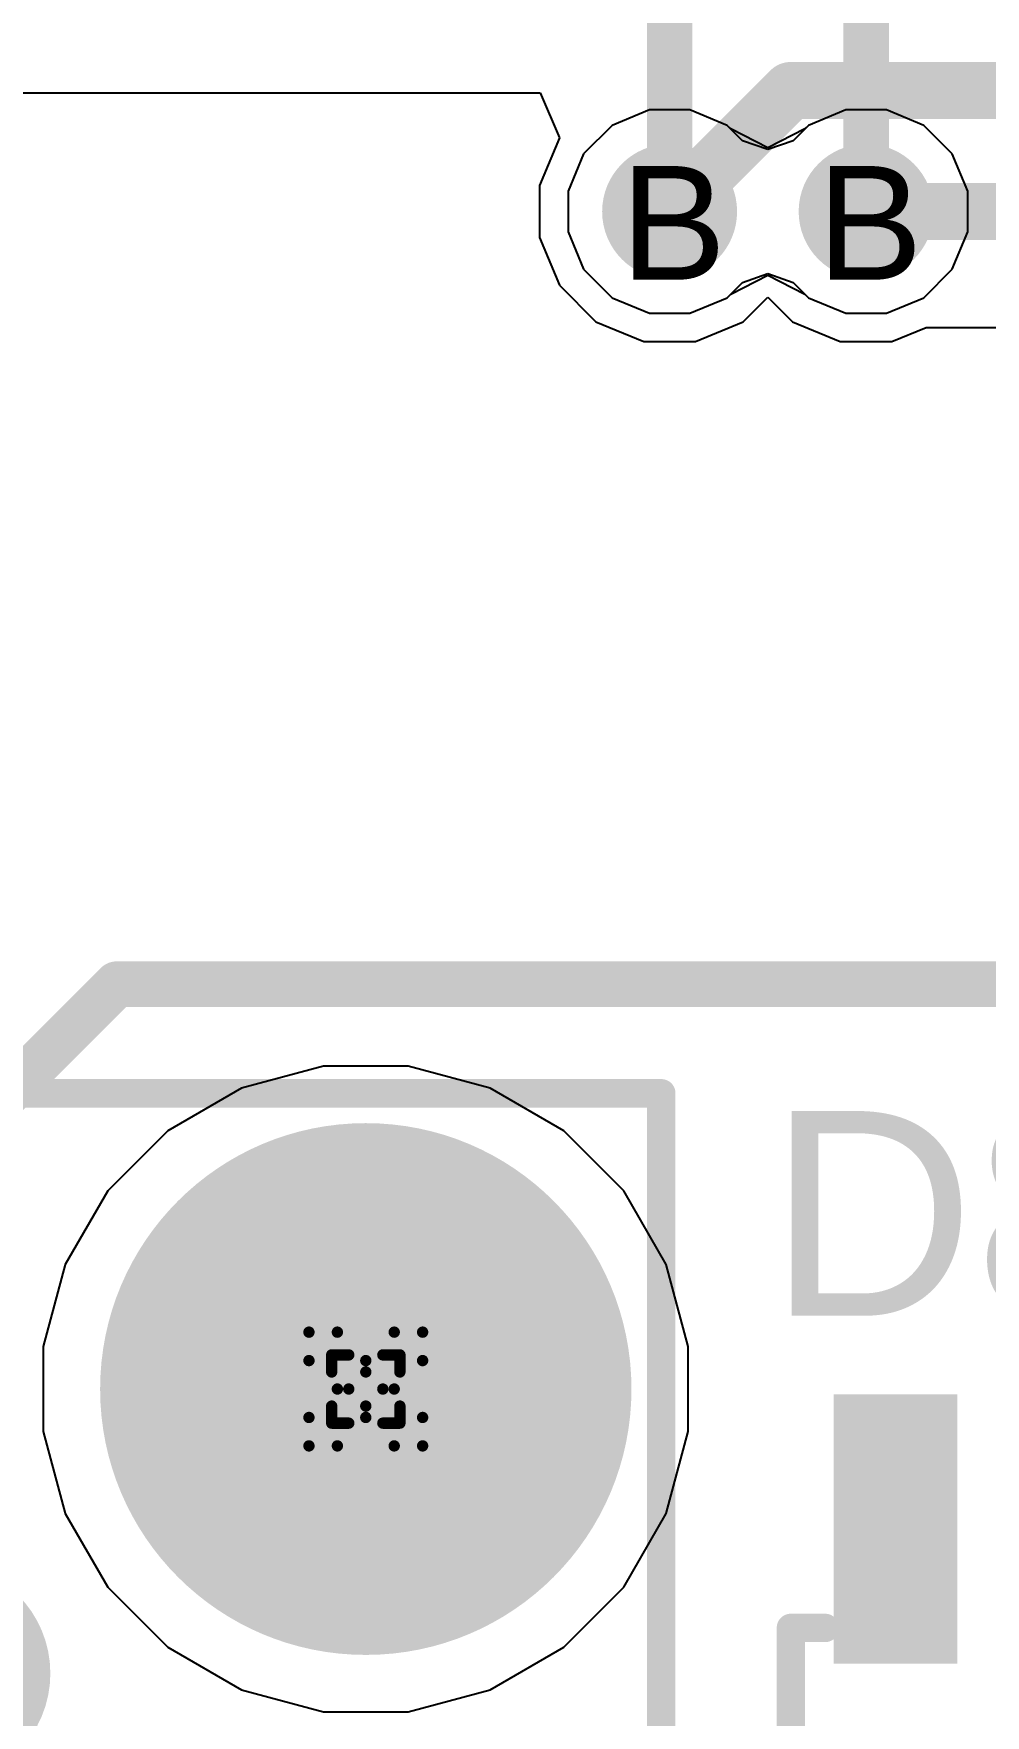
# Model space of a CAD drawing. Header units: inches. Extents: x 0 to 5379, y 0 to 5429.
# Drawn here: x 91.5 to 95.76, y 117.95 to 125.46 of the extents above; entities that cross this region are included whole.
import ezdxf

# ---------------------------------------------------------------- set-up
doc = ezdxf.new("R2010")
doc.units = ezdxf.units.IN
for name, color, linetype in [('Bottom Layer', 5, 'Continuous'), ('Bottom Solder', 6, 'Continuous'), ('Drill Drawing', 1, 'Continuous'), ('GND01', 16, 'Continuous'), ('GND02', 76, 'Continuous'), ('Pad Holes', 156, 'Continuous'), ('PWR', 156, 'Continuous'), ('SIG 01', 90, 'Continuous'), ('Top Layer', 1, 'Continuous'), ('Top Overlay', 2, 'Continuous'), ('Top Paste', 8, 'Continuous'), ('Top Solder', 216, 'Continuous'), ('Via Holes', 16, 'Continuous')]:
    doc.layers.add(name, color=color, linetype=linetype)
doc.styles.add('Arial', font='', dxfattribs={"height": 0.2})
doc.styles.get('Arial').set_extended_font_data('Arial')

# ---------------------------------------------------------------- blocks, each defined once
blk = doc.blocks.new('TC2030_IDC__800')
at = {"layer": 'Bottom Solder'}
h = blk.add_hatch(color=6, dxfattribs=at)
edge = h.paths.add_edge_path()
edge.add_arc((-2.54, 2.54), 0.1016, 0, 360)
h = blk.add_hatch(color=6, dxfattribs=at)
edge = h.paths.add_edge_path()
edge.add_arc((0.635, 2.54), 0.1016, 0, 360)
h = blk.add_hatch(color=6, dxfattribs=at)
edge = h.paths.add_edge_path()
edge.add_arc((2.54, 1.016), 0.1016, 0, 360)
h = blk.add_hatch(color=6, dxfattribs=at)
edge = h.paths.add_edge_path()
edge.add_arc((-2.54, 0), 0.1016, 0, 360)
h = blk.add_hatch(color=6, dxfattribs=at)
edge = h.paths.add_edge_path()
edge.add_arc((2.54, -1.016), 0.1016, 0, 360)
h = blk.add_hatch(color=6, dxfattribs=at)
edge = h.paths.add_edge_path()
edge.add_arc((-2.54, -2.54), 0.1016, 0, 360)
h = blk.add_hatch(color=6, dxfattribs=at)
edge = h.paths.add_edge_path()
edge.add_arc((0.635, -2.54), 0.1016, 0, 360)
at = {"layer": 'Pad Holes'}
h = blk.add_hatch(color=7, dxfattribs=at)
edge = h.paths.add_edge_path()
edge.add_arc((-2.54, 2.54), 1.1875, 0, 360)
h = blk.add_hatch(color=7, dxfattribs=at)
edge = h.paths.add_edge_path()
edge.add_arc((0.635, 2.54), 1.1875, 0, 360)
h = blk.add_hatch(color=7, dxfattribs=at)
edge = h.paths.add_edge_path()
edge.add_arc((2.54, 1.016), 0.4955, 0, 360)
h = blk.add_hatch(color=7, dxfattribs=at)
edge = h.paths.add_edge_path()
edge.add_arc((-2.54, 0), 0.4955, 0, 360)
h = blk.add_hatch(color=7, dxfattribs=at)
edge = h.paths.add_edge_path()
edge.add_arc((2.54, -1.016), 0.4955, 0, 360)
h = blk.add_hatch(color=7, dxfattribs=at)
edge = h.paths.add_edge_path()
edge.add_arc((-2.54, -2.54), 1.1875, 0, 360)
h = blk.add_hatch(color=7, dxfattribs=at)
edge = h.paths.add_edge_path()
edge.add_arc((0.635, -2.54), 1.1875, 0, 360)
at = {"layer": 'Top Layer'}
h = blk.add_hatch(color=1, dxfattribs=at)
edge = h.paths.add_edge_path()
edge.add_arc((-1.27, 0.635), 0.3935, 0, 360)
h = blk.add_hatch(color=1, dxfattribs=at)
edge = h.paths.add_edge_path()
edge.add_arc((0, 0.635), 0.3935, 0, 360)
h = blk.add_hatch(color=1, dxfattribs=at)
edge = h.paths.add_edge_path()
edge.add_arc((1.27, 0.635), 0.3935, 0, 360)
h = blk.add_hatch(color=1, dxfattribs=at)
edge = h.paths.add_edge_path()
edge.add_arc((-1.27, -0.635), 0.3935, 0, 360)
h = blk.add_hatch(color=1, dxfattribs=at)
edge = h.paths.add_edge_path()
edge.add_arc((-1.27, -0.635), 0.3935, 0, 360)
h = blk.add_hatch(color=1, dxfattribs=at)
edge = h.paths.add_edge_path()
edge.add_arc((0, -0.635), 0.3935, 0, 360)
h = blk.add_hatch(color=1, dxfattribs=at)
edge = h.paths.add_edge_path()
edge.add_arc((1.27, -0.635), 0.3935, 0, 360)
at = {"layer": 'Top Paste'}
h = blk.add_hatch(color=8, dxfattribs=at)
edge = h.paths.add_edge_path()
edge.add_arc((-1.27, 0.635), 0.3935, 0, 360)
h = blk.add_hatch(color=8, dxfattribs=at)
edge = h.paths.add_edge_path()
edge.add_arc((0, 0.635), 0.3935, 0, 360)
h = blk.add_hatch(color=8, dxfattribs=at)
edge = h.paths.add_edge_path()
edge.add_arc((1.27, 0.635), 0.3935, 0, 360)
h = blk.add_hatch(color=8, dxfattribs=at)
edge = h.paths.add_edge_path()
edge.add_arc((-1.27, -0.635), 0.3935, 0, 360)
h = blk.add_hatch(color=8, dxfattribs=at)
edge = h.paths.add_edge_path()
edge.add_arc((-1.27, -0.635), 0.3935, 0, 360)
h = blk.add_hatch(color=8, dxfattribs=at)
edge = h.paths.add_edge_path()
edge.add_arc((0, -0.635), 0.3935, 0, 360)
h = blk.add_hatch(color=8, dxfattribs=at)
edge = h.paths.add_edge_path()
edge.add_arc((1.27, -0.635), 0.3935, 0, 360)
at = {"layer": 'Top Solder'}
h = blk.add_hatch(color=216, dxfattribs=at)
edge = h.paths.add_edge_path()
edge.add_arc((-2.54, 2.54), 0.1016, 0, 360)
h = blk.add_hatch(color=216, dxfattribs=at)
edge = h.paths.add_edge_path()
edge.add_arc((0.635, 2.54), 0.1016, 0, 360)
h = blk.add_hatch(color=216, dxfattribs=at)
edge = h.paths.add_edge_path()
edge.add_arc((-1.27, 0.635), 0.4951, 0, 360)
h = blk.add_hatch(color=216, dxfattribs=at)
edge = h.paths.add_edge_path()
edge.add_arc((0, 0.635), 0.4951, 0, 360)
h = blk.add_hatch(color=216, dxfattribs=at)
edge = h.paths.add_edge_path()
edge.add_arc((1.27, 0.635), 0.4951, 0, 360)
h = blk.add_hatch(color=216, dxfattribs=at)
edge = h.paths.add_edge_path()
edge.add_arc((2.54, 1.016), 0.1016, 0, 360)
h = blk.add_hatch(color=216, dxfattribs=at)
edge = h.paths.add_edge_path()
edge.add_arc((-2.54, 0), 0.1016, 0, 360)
h = blk.add_hatch(color=216, dxfattribs=at)
edge = h.paths.add_edge_path()
edge.add_arc((-1.27, -0.635), 0.4951, 0, 360)
h = blk.add_hatch(color=216, dxfattribs=at)
edge = h.paths.add_edge_path()
edge.add_arc((-1.27, -0.635), 0.4951, 0, 360)
h = blk.add_hatch(color=216, dxfattribs=at)
edge = h.paths.add_edge_path()
edge.add_arc((0, -0.635), 0.4951, 0, 360)
h = blk.add_hatch(color=216, dxfattribs=at)
edge = h.paths.add_edge_path()
edge.add_arc((1.27, -0.635), 0.4951, 0, 360)
h = blk.add_hatch(color=216, dxfattribs=at)
edge = h.paths.add_edge_path()
edge.add_arc((2.54, -1.016), 0.1016, 0, 360)
h = blk.add_hatch(color=216, dxfattribs=at)
edge = h.paths.add_edge_path()
edge.add_arc((-2.54, -2.54), 0.1016, 0, 360)
h = blk.add_hatch(color=216, dxfattribs=at)
edge = h.paths.add_edge_path()
edge.add_arc((0.635, -2.54), 0.1016, 0, 360)
at = {"layer": 'Top Overlay'}
for points in [[(3.2004, 3.8608, 0.127, 0.127, 0), (-3.8608, 3.8608, 0.127, 0.127, 0)], [(-3.8608, -3.8608, 0.127, 0.127, 0), (-3.8608, 3.8608, 0.127, 0.127, 0)], [(3.2004, -3.8608, 0.127, 0.127, 0), (3.2004, 3.8608, 0.127, 0.127, 0)], [(-1.397, -1.2954, 0.127, 0.127, 0), (-1.27, -1.1684, 0.127, 0.127, 0)], [(-1.143, -1.2954, 0.127, 0.127, 0), (-1.27, -1.1684, 0.127, 0.127, 0)], [(-1.143, -1.2954, 0.127, 0.127, 0), (-1.397, -1.2954, 0.127, 0.127, 0)], [(3.2004, -3.8608, 0.127, 0.127, 0), (-3.8608, -3.8608, 0.127, 0.127, 0)]]:
    blk.add_lwpolyline(points, format="xyseb", dxfattribs=at)
for points in [[(-3.89255, 3.8608, 0.0635, 0.0635, 1), (-3.82905, 3.8608, 0.0635, 0.0635, 1)], [(-3.89255, 3.8608, 0.0635, 0.0635, 1), (-3.82905, 3.8608, 0.0635, 0.0635, 1)], [(3.16865, 3.8608, 0.0635, 0.0635, 1), (3.23215, 3.8608, 0.0635, 0.0635, 1)], [(3.16865, 3.8608, 0.0635, 0.0635, 1), (3.23215, 3.8608, 0.0635, 0.0635, 1)], [(-1.30175, -1.1684, 0.0635, 0.0635, 1), (-1.23825, -1.1684, 0.0635, 0.0635, 1)], [(-1.30175, -1.1684, 0.0635, 0.0635, 1), (-1.23825, -1.1684, 0.0635, 0.0635, 1)], [(-1.42875, -1.2954, 0.0635, 0.0635, 1), (-1.36525, -1.2954, 0.0635, 0.0635, 1)], [(-1.42875, -1.2954, 0.0635, 0.0635, 1), (-1.36525, -1.2954, 0.0635, 0.0635, 1)], [(-1.17475, -1.2954, 0.0635, 0.0635, 1), (-1.11125, -1.2954, 0.0635, 0.0635, 1)], [(-1.17475, -1.2954, 0.0635, 0.0635, 1), (-1.11125, -1.2954, 0.0635, 0.0635, 1)], [(-3.89255, -3.8608, 0.0635, 0.0635, 1), (-3.82905, -3.8608, 0.0635, 0.0635, 1)], [(-3.89255, -3.8608, 0.0635, 0.0635, 1), (-3.82905, -3.8608, 0.0635, 0.0635, 1)], [(3.16865, -3.8608, 0.0635, 0.0635, 1), (3.23215, -3.8608, 0.0635, 0.0635, 1)], [(3.16865, -3.8608, 0.0635, 0.0635, 1), (3.23215, -3.8608, 0.0635, 0.0635, 1)]]:
    blk.add_lwpolyline(points, format="xyseb", close=True, dxfattribs=at)
blk = doc.blocks.new('SOT_323_5_851')
at = {"layer": 'Top Layer'}
for points in [[(-1.45, 0.825), (-0.45, 0.825), (-0.45, 0.475), (-1.45, 0.475)], [(0.45, 0.825), (1.45, 0.825), (1.45, 0.475), (0.45, 0.475)], [(-1.45, 0.175), (-0.45, 0.175), (-0.45, -0.175), (-1.45, -0.175)], [(-1.45, -0.475), (-0.45, -0.475), (-0.45, -0.825), (-1.45, -0.825)], [(0.45, -0.475), (1.45, -0.475), (1.45, -0.825), (0.45, -0.825)]]:
    blk.add_hatch(color=1, dxfattribs=at).paths.add_polyline_path(points)
at = {"layer": 'Top Paste'}
for points in [[(-1.45, 0.825), (-0.45, 0.825), (-0.45, 0.475), (-1.45, 0.475)], [(0.45, 0.825), (1.45, 0.825), (1.45, 0.475), (0.45, 0.475)], [(-1.45, 0.175), (-0.45, 0.175), (-0.45, -0.175), (-1.45, -0.175)], [(-1.45, -0.475), (-0.45, -0.475), (-0.45, -0.825), (-1.45, -0.825)], [(0.45, -0.475), (1.45, -0.475), (1.45, -0.825), (0.45, -0.825)]]:
    blk.add_hatch(color=8, dxfattribs=at).paths.add_polyline_path(points)
at = {"layer": 'Top Solder'}
for points in [[(-1.5516, 0.9266), (-0.3484, 0.9266), (-0.3484, 0.3734), (-1.5516, 0.3734)], [(0.3484, 0.9266), (1.5516, 0.9266), (1.5516, 0.3734), (0.3484, 0.3734)], [(-1.5516, 0.2766), (-0.3484, 0.2766), (-0.3484, -0.2766), (-1.5516, -0.2766)], [(-1.5516, -0.3734), (-0.3484, -0.3734), (-0.3484, -0.9266), (-1.5516, -0.9266)], [(0.3484, -0.3734), (1.5516, -0.3734), (1.5516, -0.9266), (0.3484, -0.9266)]]:
    blk.add_hatch(color=216, dxfattribs=at).paths.add_polyline_path(points)
at = {"layer": 'Top Overlay'}
for points in [[(-0.5842, 1.1176, 0.127, 0.127, 0), (0.508, 1.1176, 0.127, 0.127, 0)], [(-0.5842, 1.1176, 0.127, 0.127, 0), (-0.5842, 0.9652, 0.127, 0.127, 0)], [(0.508, 1.1176, 0.127, 0.127, 0), (0.508, 0.9652, 0.127, 0.127, 0)], [(-1.7272, 0.7874, 0.127, 0.127, 0), (-1.7272, 0.5334, 0.127, 0.127, 0)], [(-1.7272, 0.7874, 0.127, 0.127, 0), (-1.6002, 0.6604, 0.127, 0.127, 0)], [(-1.6002, 0.6604, 0.127, 0.127, 0), (-1.7272, 0.5334, 0.127, 0.127, 0)], [(-0.5842, -0.9652, 0.127, 0.127, 0), (-0.5842, -1.1176, 0.127, 0.127, 0)], [(0.508, -0.9652, 0.127, 0.127, 0), (0.508, -1.1176, 0.127, 0.127, 0)], [(-0.5842, -1.1176, 0.127, 0.127, 0), (0.508, -1.1176, 0.127, 0.127, 0)]]:
    blk.add_lwpolyline(points, format="xyseb", dxfattribs=at)
for points in [[(-0.6159, 1.1176, 0.0635, 0.0635, 1), (-0.5524, 1.1176, 0.0635, 0.0635, 1)], [(-0.6159, 1.1176, 0.0635, 0.0635, 1), (-0.5524, 1.1176, 0.0635, 0.0635, 1)], [(0.4763, 1.1176, 0.0635, 0.0635, 1), (0.5398, 1.1176, 0.0635, 0.0635, 1)], [(0.4763, 1.1176, 0.0635, 0.0635, 1), (0.5398, 1.1176, 0.0635, 0.0635, 1)], [(-0.6159, 0.9652, 0.0635, 0.0635, 1), (-0.5524, 0.9652, 0.0635, 0.0635, 1)], [(0.4763, 0.9652, 0.0635, 0.0635, 1), (0.5398, 0.9652, 0.0635, 0.0635, 1)], [(-1.759, 0.7874, 0.0635, 0.0635, 1), (-1.6954, 0.7874, 0.0635, 0.0635, 1)], [(-1.759, 0.7874, 0.0635, 0.0635, 1), (-1.6954, 0.7874, 0.0635, 0.0635, 1)], [(-1.632, 0.6604, 0.0635, 0.0635, 1), (-1.5684, 0.6604, 0.0635, 0.0635, 1)], [(-1.632, 0.6604, 0.0635, 0.0635, 1), (-1.5684, 0.6604, 0.0635, 0.0635, 1)], [(-1.759, 0.5334, 0.0635, 0.0635, 1), (-1.6954, 0.5334, 0.0635, 0.0635, 1)], [(-1.759, 0.5334, 0.0635, 0.0635, 1), (-1.6954, 0.5334, 0.0635, 0.0635, 1)], [(-0.6159, -0.9652, 0.0635, 0.0635, 1), (-0.5524, -0.9652, 0.0635, 0.0635, 1)], [(0.4763, -0.9652, 0.0635, 0.0635, 1), (0.5398, -0.9652, 0.0635, 0.0635, 1)], [(-0.6159, -1.1176, 0.0635, 0.0635, 1), (-0.5524, -1.1176, 0.0635, 0.0635, 1)], [(-0.6159, -1.1176, 0.0635, 0.0635, 1), (-0.5524, -1.1176, 0.0635, 0.0635, 1)], [(0.4763, -1.1176, 0.0635, 0.0635, 1), (0.5398, -1.1176, 0.0635, 0.0635, 1)], [(0.4763, -1.1176, 0.0635, 0.0635, 1), (0.5398, -1.1176, 0.0635, 0.0635, 1)]]:
    blk.add_lwpolyline(points, format="xyseb", close=True, dxfattribs=at)

msp = doc.modelspace()

# ---------------------------------------------------------------- hatches: boundary and pattern name
at = {"layer": 'Bottom Layer'}
h = msp.add_hatch(color=5, dxfattribs=at)
edge = h.paths.add_edge_path()
edge.add_arc((94.3472, 124.6672), 0.2, 0, 360)
h = msp.add_hatch(color=5, dxfattribs=at)
edge = h.paths.add_edge_path()
edge.add_arc((95.2256, 124.6672), 0.2, 0, 360)
at = {"layer": 'Bottom Solder'}
h = msp.add_hatch(color=6, dxfattribs=at)
edge = h.paths.add_edge_path()
edge.add_arc((94.3472, 124.6672), 0.3016, 0, 360)
h = msp.add_hatch(color=6, dxfattribs=at)
edge = h.paths.add_edge_path()
edge.add_arc((95.2256, 124.6672), 0.3016, 0, 360)
at = {"layer": 'GND01'}
h = msp.add_hatch(color=16, dxfattribs=at)
edge = h.paths.add_edge_path()
edge.add_arc((94.3472, 124.6672), 0.2, 0, 360)
h = msp.add_hatch(color=16, dxfattribs=at)
edge = h.paths.add_edge_path()
edge.add_arc((95.2256, 124.6672), 0.2, 0, 360)
at = {"layer": 'GND02'}
h = msp.add_hatch(color=76, dxfattribs=at)
edge = h.paths.add_edge_path()
edge.add_arc((94.3472, 124.6672), 0.2, 0, 360)
h = msp.add_hatch(color=76, dxfattribs=at)
edge = h.paths.add_edge_path()
edge.add_arc((95.2256, 124.6672), 0.2, 0, 360)
at = {"layer": 'PWR'}
h = msp.add_hatch(color=156, dxfattribs=at)
edge = h.paths.add_edge_path()
edge.add_arc((94.3472, 124.6672), 0.2, 0, 360)
h = msp.add_hatch(color=156, dxfattribs=at)
edge = h.paths.add_edge_path()
edge.add_arc((95.2256, 124.6672), 0.2, 0, 360)
at = {"layer": 'SIG 01'}
h = msp.add_hatch(color=90, dxfattribs=at)
edge = h.paths.add_edge_path()
edge.add_arc((94.3472, 124.6672), 0.2, 0, 360)
h = msp.add_hatch(color=90, dxfattribs=at)
edge = h.paths.add_edge_path()
edge.add_arc((95.2256, 124.6672), 0.2, 0, 360)
at = {"layer": 'Top Layer'}
h = msp.add_hatch(color=1, dxfattribs=at)
edge = h.paths.add_edge_path()
edge.add_arc((94.3472, 124.6672), 0.2, 0, 360)
h = msp.add_hatch(color=1, dxfattribs=at)
edge = h.paths.add_edge_path()
edge.add_arc((95.2256, 124.6672), 0.2, 0, 360)
at = {"layer": 'Top Solder'}
h = msp.add_hatch(color=216, dxfattribs=at)
edge = h.paths.add_edge_path()
edge.add_arc((94.3472, 124.6672), 0.3016, 0, 360)
h = msp.add_hatch(color=216, dxfattribs=at)
edge = h.paths.add_edge_path()
edge.add_arc((95.2256, 124.6672), 0.3016, 0, 360)
at = {"layer": 'Via Holes'}
h = msp.add_hatch(color=7, dxfattribs=at)
edge = h.paths.add_edge_path()
edge.add_arc((94.3472, 124.6672), 0.1, 0, 360)
h = msp.add_hatch(color=7, dxfattribs=at)
edge = h.paths.add_edge_path()
edge.add_arc((95.2256, 124.6672), 0.1, 0, 360)

# ---------------------------------------------------------------- linework, layer by layer
at = {"layer": 'Bottom Layer'}
for p, q in [((94.2569, 125.1212), (94.09, 125.0521)), ((94.4375, 125.1212), (94.2569, 125.1212)), ((94.6044, 125.0521), (94.4375, 125.1212)), ((95.1353, 125.1212), (94.9684, 125.0521)), ((95.3159, 125.1212), (95.1353, 125.1212)), ((95.4828, 125.0521), (95.3159, 125.1212)), ((94.09, 125.0521), (93.9623, 124.9244)), ((94.6728, 124.9836), (94.6044, 125.0521)), ((94.7864, 124.9436), (94.6728, 124.9836)), ((94.9, 124.9836), (94.7864, 124.9436)), ((94.9684, 125.0521), (94.9, 124.9836)), ((95.6105, 124.9244), (95.4828, 125.0521)), ((93.9623, 124.9244), (93.8932, 124.7575)), ((95.6796, 124.7575), (95.6105, 124.9244)), ((93.8932, 124.7575), (93.8932, 124.5769)), ((95.6796, 124.5769), (95.6796, 124.7575)), ((93.8932, 124.5769), (93.9623, 124.41)), ((95.6105, 124.41), (95.6796, 124.5769)), ((93.9623, 124.41), (94.09, 124.2823)), ((94.6728, 124.3508), (94.7864, 124.3909)), ((94.7864, 124.3909), (94.9, 124.3508)), ((95.4828, 124.2823), (95.6105, 124.41)), ((94.6044, 124.2823), (94.6728, 124.3508)), ((94.9, 124.3508), (94.9684, 124.2823)), ((94.09, 124.2823), (94.2569, 124.2132)), ((94.4375, 124.2132), (94.6044, 124.2823)), ((94.9684, 124.2823), (95.1353, 124.2132)), ((95.3159, 124.2132), (95.4828, 124.2823)), ((94.2569, 124.2132), (94.4375, 124.2132)), ((95.1353, 124.2132), (95.3159, 124.2132)), ((92.7995, 120.8498), (92.4329, 120.7515)), ((93.179, 120.8498), (92.7995, 120.8498)), ((93.5456, 120.7515), (93.179, 120.8498)), ((92.4329, 120.7515), (92.1041, 120.5617)), ((93.8743, 120.5617), (93.5456, 120.7515)), ((92.1041, 120.5617), (91.8358, 120.2934)), ((94.1427, 120.2934), (93.8743, 120.5617)), ((91.8358, 120.2934), (91.646, 119.9647)), ((94.3325, 119.9647), (94.1427, 120.2934)), ((91.646, 119.9647), (91.5477, 119.598)), ((94.4307, 119.598), (94.3325, 119.9647)), ((91.5477, 119.598), (91.5477, 119.2185)), ((94.4307, 119.2185), (94.4307, 119.598)), ((91.5477, 119.2185), (91.646, 118.8519)), ((94.3325, 118.8519), (94.4307, 119.2185)), ((91.646, 118.8519), (91.8358, 118.5232)), ((94.1427, 118.5232), (94.3325, 118.8519)), ((91.8358, 118.5232), (92.1041, 118.2548)), ((93.8743, 118.2548), (94.1427, 118.5232)), ((92.1041, 118.2548), (92.4329, 118.065)), ((93.5456, 118.065), (93.8743, 118.2548)), ((92.4329, 118.065), (92.7995, 117.9668)), ((93.179, 117.9668), (93.5456, 118.065)), ((92.7995, 117.9668), (93.179, 117.9668))]:
    msp.add_line(p, q, dxfattribs=at)
at = {"layer": 'Drill Drawing'}
for points in [[(92.7352, 119.5353, 0.0508, 0.0508, 0), (92.7352, 119.6623, 0.0508, 0.0508, 0)], [(92.7352, 119.6623, 0.0508, 0.0508, 0), (92.8622, 119.6623, 0.0508, 0.0508, 0)], [(92.8622, 119.6623, 0.0508, 0.0508, 0), (92.9892, 119.5353, 0.0508, 0.0508, 0)], [(92.9892, 119.5353, 0.0508, 0.0508, 0), (93.1162, 119.6623, 0.0508, 0.0508, 0)], [(93.1162, 119.6623, 0.0508, 0.0508, 0), (93.2432, 119.6623, 0.0508, 0.0508, 0)], [(93.2432, 119.5353, 0.0508, 0.0508, 0), (93.2432, 119.6623, 0.0508, 0.0508, 0)], [(92.8368, 119.4845, 0.0508, 0.0508, 0), (92.8368, 119.5607, 0.0508, 0.0508, 0)], [(92.8368, 119.5607, 0.0508, 0.0508, 0), (92.913, 119.5607, 0.0508, 0.0508, 0)], [(92.913, 119.5607, 0.0508, 0.0508, 0), (92.9892, 119.4845, 0.0508, 0.0508, 0)], [(92.9892, 119.4845, 0.0508, 0.0508, 0), (93.0654, 119.5607, 0.0508, 0.0508, 0)], [(93.0654, 119.5607, 0.0508, 0.0508, 0), (93.1416, 119.5607, 0.0508, 0.0508, 0)], [(93.1416, 119.4845, 0.0508, 0.0508, 0), (93.1416, 119.5607, 0.0508, 0.0508, 0)], [(92.7352, 119.5353, 0.0508, 0.0508, 0), (92.8622, 119.4083, 0.0508, 0.0508, 0)], [(92.8368, 119.4845, 0.0508, 0.0508, 0), (92.913, 119.4083, 0.0508, 0.0508, 0)], [(93.0654, 119.4083, 0.0508, 0.0508, 0), (93.1416, 119.4845, 0.0508, 0.0508, 0)], [(93.1162, 119.4083, 0.0508, 0.0508, 0), (93.2432, 119.5353, 0.0508, 0.0508, 0)], [(92.7352, 119.2813, 0.0508, 0.0508, 0), (92.8622, 119.4083, 0.0508, 0.0508, 0)], [(92.8368, 119.3321, 0.0508, 0.0508, 0), (92.913, 119.4083, 0.0508, 0.0508, 0)], [(93.0654, 119.4083, 0.0508, 0.0508, 0), (93.1416, 119.3321, 0.0508, 0.0508, 0)], [(93.1162, 119.4083, 0.0508, 0.0508, 0), (93.2432, 119.2813, 0.0508, 0.0508, 0)], [(92.8368, 119.2559, 0.0508, 0.0508, 0), (92.8368, 119.3321, 0.0508, 0.0508, 0)], [(92.913, 119.2559, 0.0508, 0.0508, 0), (92.9892, 119.3321, 0.0508, 0.0508, 0)], [(92.9892, 119.3321, 0.0508, 0.0508, 0), (93.0654, 119.2559, 0.0508, 0.0508, 0)], [(93.1416, 119.2559, 0.0508, 0.0508, 0), (93.1416, 119.3321, 0.0508, 0.0508, 0)], [(92.7352, 119.1543, 0.0508, 0.0508, 0), (92.7352, 119.2813, 0.0508, 0.0508, 0)], [(92.8368, 119.2559, 0.0508, 0.0508, 0), (92.913, 119.2559, 0.0508, 0.0508, 0)], [(92.8622, 119.1543, 0.0508, 0.0508, 0), (92.9892, 119.2813, 0.0508, 0.0508, 0)], [(92.9892, 119.2813, 0.0508, 0.0508, 0), (93.1162, 119.1543, 0.0508, 0.0508, 0)], [(93.0654, 119.2559, 0.0508, 0.0508, 0), (93.1416, 119.2559, 0.0508, 0.0508, 0)], [(93.2432, 119.1543, 0.0508, 0.0508, 0), (93.2432, 119.2813, 0.0508, 0.0508, 0)], [(92.7352, 119.1543, 0.0508, 0.0508, 0), (92.8622, 119.1543, 0.0508, 0.0508, 0)], [(93.1162, 119.1543, 0.0508, 0.0508, 0), (93.2432, 119.1543, 0.0508, 0.0508, 0)]]:
    msp.add_lwpolyline(points, format="xyseb", dxfattribs=at)
for points in [[(92.7225, 119.6623, 0.0254, 0.0254, 1), (92.7479, 119.6623, 0.0254, 0.0254, 1)], [(92.7225, 119.6623, 0.0254, 0.0254, 1), (92.7479, 119.6623, 0.0254, 0.0254, 1)], [(92.8495, 119.6623, 0.0254, 0.0254, 1), (92.8749, 119.6623, 0.0254, 0.0254, 1)], [(92.8495, 119.6623, 0.0254, 0.0254, 1), (92.8749, 119.6623, 0.0254, 0.0254, 1)], [(93.1035, 119.6623, 0.0254, 0.0254, 1), (93.1289, 119.6623, 0.0254, 0.0254, 1)], [(93.1035, 119.6623, 0.0254, 0.0254, 1), (93.1289, 119.6623, 0.0254, 0.0254, 1)], [(93.2305, 119.6623, 0.0254, 0.0254, 1), (93.2559, 119.6623, 0.0254, 0.0254, 1)], [(93.2305, 119.6623, 0.0254, 0.0254, 1), (93.2559, 119.6623, 0.0254, 0.0254, 1)], [(92.8241, 119.5607, 0.0254, 0.0254, 1), (92.8495, 119.5607, 0.0254, 0.0254, 1)], [(92.8241, 119.5607, 0.0254, 0.0254, 1), (92.8495, 119.5607, 0.0254, 0.0254, 1)], [(92.9003, 119.5607, 0.0254, 0.0254, 1), (92.9257, 119.5607, 0.0254, 0.0254, 1)], [(92.9003, 119.5607, 0.0254, 0.0254, 1), (92.9257, 119.5607, 0.0254, 0.0254, 1)], [(93.0527, 119.5607, 0.0254, 0.0254, 1), (93.0781, 119.5607, 0.0254, 0.0254, 1)], [(93.0527, 119.5607, 0.0254, 0.0254, 1), (93.0781, 119.5607, 0.0254, 0.0254, 1)], [(93.1289, 119.5607, 0.0254, 0.0254, 1), (93.1543, 119.5607, 0.0254, 0.0254, 1)], [(93.1289, 119.5607, 0.0254, 0.0254, 1), (93.1543, 119.5607, 0.0254, 0.0254, 1)], [(92.7225, 119.5353, 0.0254, 0.0254, 1), (92.7479, 119.5353, 0.0254, 0.0254, 1)], [(92.7225, 119.5353, 0.0254, 0.0254, 1), (92.7479, 119.5353, 0.0254, 0.0254, 1)], [(92.8241, 119.4845, 0.0254, 0.0254, 1), (92.8495, 119.4845, 0.0254, 0.0254, 1)], [(92.8241, 119.4845, 0.0254, 0.0254, 1), (92.8495, 119.4845, 0.0254, 0.0254, 1)], [(92.9765, 119.5353, 0.0254, 0.0254, 1), (93.0019, 119.5353, 0.0254, 0.0254, 1)], [(92.9765, 119.5353, 0.0254, 0.0254, 1), (93.0019, 119.5353, 0.0254, 0.0254, 1)], [(92.9765, 119.4845, 0.0254, 0.0254, 1), (93.0019, 119.4845, 0.0254, 0.0254, 1)], [(92.9765, 119.4845, 0.0254, 0.0254, 1), (93.0019, 119.4845, 0.0254, 0.0254, 1)], [(93.1289, 119.4845, 0.0254, 0.0254, 1), (93.1543, 119.4845, 0.0254, 0.0254, 1)], [(93.1289, 119.4845, 0.0254, 0.0254, 1), (93.1543, 119.4845, 0.0254, 0.0254, 1)], [(93.2305, 119.5353, 0.0254, 0.0254, 1), (93.2559, 119.5353, 0.0254, 0.0254, 1)], [(93.2305, 119.5353, 0.0254, 0.0254, 1), (93.2559, 119.5353, 0.0254, 0.0254, 1)], [(92.8495, 119.4083, 0.0254, 0.0254, 1), (92.8749, 119.4083, 0.0254, 0.0254, 1)], [(92.8495, 119.4083, 0.0254, 0.0254, 1), (92.8749, 119.4083, 0.0254, 0.0254, 1)], [(92.9003, 119.4083, 0.0254, 0.0254, 1), (92.9257, 119.4083, 0.0254, 0.0254, 1)], [(92.9003, 119.4083, 0.0254, 0.0254, 1), (92.9257, 119.4083, 0.0254, 0.0254, 1)], [(93.0527, 119.4083, 0.0254, 0.0254, 1), (93.0781, 119.4083, 0.0254, 0.0254, 1)], [(93.0527, 119.4083, 0.0254, 0.0254, 1), (93.0781, 119.4083, 0.0254, 0.0254, 1)], [(93.1035, 119.4083, 0.0254, 0.0254, 1), (93.1289, 119.4083, 0.0254, 0.0254, 1)], [(93.1035, 119.4083, 0.0254, 0.0254, 1), (93.1289, 119.4083, 0.0254, 0.0254, 1)], [(92.8241, 119.3321, 0.0254, 0.0254, 1), (92.8495, 119.3321, 0.0254, 0.0254, 1)], [(92.8241, 119.3321, 0.0254, 0.0254, 1), (92.8495, 119.3321, 0.0254, 0.0254, 1)], [(92.9765, 119.3321, 0.0254, 0.0254, 1), (93.0019, 119.3321, 0.0254, 0.0254, 1)], [(92.9765, 119.3321, 0.0254, 0.0254, 1), (93.0019, 119.3321, 0.0254, 0.0254, 1)], [(93.1289, 119.3321, 0.0254, 0.0254, 1), (93.1543, 119.3321, 0.0254, 0.0254, 1)], [(93.1289, 119.3321, 0.0254, 0.0254, 1), (93.1543, 119.3321, 0.0254, 0.0254, 1)], [(92.7225, 119.2813, 0.0254, 0.0254, 1), (92.7479, 119.2813, 0.0254, 0.0254, 1)], [(92.7225, 119.2813, 0.0254, 0.0254, 1), (92.7479, 119.2813, 0.0254, 0.0254, 1)], [(92.8241, 119.2559, 0.0254, 0.0254, 1), (92.8495, 119.2559, 0.0254, 0.0254, 1)], [(92.8241, 119.2559, 0.0254, 0.0254, 1), (92.8495, 119.2559, 0.0254, 0.0254, 1)], [(92.9003, 119.2559, 0.0254, 0.0254, 1), (92.9257, 119.2559, 0.0254, 0.0254, 1)], [(92.9003, 119.2559, 0.0254, 0.0254, 1), (92.9257, 119.2559, 0.0254, 0.0254, 1)], [(92.9765, 119.2813, 0.0254, 0.0254, 1), (93.0019, 119.2813, 0.0254, 0.0254, 1)], [(92.9765, 119.2813, 0.0254, 0.0254, 1), (93.0019, 119.2813, 0.0254, 0.0254, 1)], [(93.0527, 119.2559, 0.0254, 0.0254, 1), (93.0781, 119.2559, 0.0254, 0.0254, 1)], [(93.0527, 119.2559, 0.0254, 0.0254, 1), (93.0781, 119.2559, 0.0254, 0.0254, 1)], [(93.1289, 119.2559, 0.0254, 0.0254, 1), (93.1543, 119.2559, 0.0254, 0.0254, 1)], [(93.1289, 119.2559, 0.0254, 0.0254, 1), (93.1543, 119.2559, 0.0254, 0.0254, 1)], [(93.2305, 119.2813, 0.0254, 0.0254, 1), (93.2559, 119.2813, 0.0254, 0.0254, 1)], [(93.2305, 119.2813, 0.0254, 0.0254, 1), (93.2559, 119.2813, 0.0254, 0.0254, 1)], [(92.7225, 119.1543, 0.0254, 0.0254, 1), (92.7479, 119.1543, 0.0254, 0.0254, 1)], [(92.7225, 119.1543, 0.0254, 0.0254, 1), (92.7479, 119.1543, 0.0254, 0.0254, 1)], [(92.8495, 119.1543, 0.0254, 0.0254, 1), (92.8749, 119.1543, 0.0254, 0.0254, 1)], [(92.8495, 119.1543, 0.0254, 0.0254, 1), (92.8749, 119.1543, 0.0254, 0.0254, 1)], [(93.1035, 119.1543, 0.0254, 0.0254, 1), (93.1289, 119.1543, 0.0254, 0.0254, 1)], [(93.1035, 119.1543, 0.0254, 0.0254, 1), (93.1289, 119.1543, 0.0254, 0.0254, 1)], [(93.2305, 119.1543, 0.0254, 0.0254, 1), (93.2559, 119.1543, 0.0254, 0.0254, 1)], [(93.2305, 119.1543, 0.0254, 0.0254, 1), (93.2559, 119.1543, 0.0254, 0.0254, 1)]]:
    msp.add_lwpolyline(points, format="xyseb", close=True, dxfattribs=at)
at = {"layer": 'GND01'}
for p, q in [((94.2569, 125.1212), (94.09, 125.0521)), ((94.4375, 125.1212), (94.2569, 125.1212)), ((94.6044, 125.0521), (94.4375, 125.1212)), ((95.1353, 125.1212), (94.9684, 125.0521)), ((95.3159, 125.1212), (95.1353, 125.1212)), ((95.4828, 125.0521), (95.3159, 125.1212)), ((94.09, 125.0521), (93.9623, 124.9244)), ((94.6205, 125.036), (94.6044, 125.0521)), ((94.7864, 124.9519), (94.6205, 125.036)), ((94.9523, 125.036), (94.7864, 124.9519)), ((94.9684, 125.0521), (94.9523, 125.036)), ((95.6105, 124.9244), (95.4828, 125.0521)), ((93.9623, 124.9244), (93.8932, 124.7575)), ((95.6796, 124.7575), (95.6105, 124.9244)), ((93.8932, 124.7575), (93.8932, 124.5769)), ((95.6796, 124.5769), (95.6796, 124.7575)), ((93.8932, 124.5769), (93.9623, 124.41)), ((95.6105, 124.41), (95.6796, 124.5769)), ((93.9623, 124.41), (94.09, 124.2823)), ((94.6205, 124.2984), (94.7864, 124.3825)), ((94.7864, 124.3825), (94.9523, 124.2984)), ((95.4828, 124.2823), (95.6105, 124.41)), ((94.09, 124.2823), (94.2569, 124.2132)), ((94.4375, 124.2132), (94.6044, 124.2823)), ((94.6044, 124.2823), (94.6205, 124.2984)), ((94.9523, 124.2984), (94.9684, 124.2823)), ((94.9684, 124.2823), (95.1353, 124.2132)), ((95.3159, 124.2132), (95.4828, 124.2823)), ((94.2569, 124.2132), (94.4375, 124.2132)), ((95.1353, 124.2132), (95.3159, 124.2132)), ((92.7995, 120.8498), (92.4329, 120.7515)), ((93.179, 120.8498), (92.7995, 120.8498)), ((93.5456, 120.7515), (93.179, 120.8498)), ((92.4329, 120.7515), (92.1041, 120.5617)), ((93.8743, 120.5617), (93.5456, 120.7515)), ((92.1041, 120.5617), (91.8358, 120.2934)), ((94.1427, 120.2934), (93.8743, 120.5617)), ((91.8358, 120.2934), (91.646, 119.9647)), ((94.3325, 119.9647), (94.1427, 120.2934)), ((91.646, 119.9647), (91.5477, 119.598)), ((94.4307, 119.598), (94.3325, 119.9647)), ((91.5477, 119.598), (91.5477, 119.2185)), ((94.4307, 119.2185), (94.4307, 119.598)), ((91.5477, 119.2185), (91.646, 118.8519)), ((94.3325, 118.8519), (94.4307, 119.2185)), ((91.646, 118.8519), (91.8358, 118.5232)), ((94.1427, 118.5232), (94.3325, 118.8519)), ((91.8358, 118.5232), (92.1041, 118.2548)), ((93.8743, 118.2548), (94.1427, 118.5232)), ((92.1041, 118.2548), (92.4329, 118.065)), ((93.5456, 118.065), (93.8743, 118.2548)), ((92.4329, 118.065), (92.7995, 117.9668)), ((93.179, 117.9668), (93.5456, 118.065)), ((92.7995, 117.9668), (93.179, 117.9668))]:
    msp.add_line(p, q, dxfattribs=at)
at = {"layer": 'GND02'}
for p, q in [((94.2569, 125.1212), (94.09, 125.0521)), ((94.4375, 125.1212), (94.2569, 125.1212)), ((94.6044, 125.0521), (94.4375, 125.1212)), ((95.1353, 125.1212), (94.9684, 125.0521)), ((95.3159, 125.1212), (95.1353, 125.1212)), ((95.4828, 125.0521), (95.3159, 125.1212)), ((94.09, 125.0521), (93.9623, 124.9244)), ((94.6205, 125.036), (94.6044, 125.0521)), ((94.7864, 124.9519), (94.6205, 125.036)), ((94.9523, 125.036), (94.7864, 124.9519)), ((94.9684, 125.0521), (94.9523, 125.036)), ((95.6105, 124.9244), (95.4828, 125.0521)), ((93.9623, 124.9244), (93.8932, 124.7575)), ((95.6796, 124.7575), (95.6105, 124.9244)), ((93.8932, 124.7575), (93.8932, 124.5769)), ((95.6796, 124.5769), (95.6796, 124.7575)), ((93.8932, 124.5769), (93.9623, 124.41)), ((95.6105, 124.41), (95.6796, 124.5769)), ((93.9623, 124.41), (94.09, 124.2823)), ((94.6205, 124.2984), (94.7864, 124.3825)), ((94.7864, 124.3825), (94.9523, 124.2984)), ((95.4828, 124.2823), (95.6105, 124.41)), ((94.09, 124.2823), (94.2569, 124.2132)), ((94.4375, 124.2132), (94.6044, 124.2823)), ((94.6044, 124.2823), (94.6205, 124.2984)), ((94.9523, 124.2984), (94.9684, 124.2823)), ((94.9684, 124.2823), (95.1353, 124.2132)), ((95.3159, 124.2132), (95.4828, 124.2823)), ((94.2569, 124.2132), (94.4375, 124.2132)), ((95.1353, 124.2132), (95.3159, 124.2132)), ((92.7995, 120.8498), (92.4329, 120.7515)), ((93.179, 120.8498), (92.7995, 120.8498)), ((93.5456, 120.7515), (93.179, 120.8498)), ((92.4329, 120.7515), (92.1041, 120.5617)), ((93.8743, 120.5617), (93.5456, 120.7515)), ((92.1041, 120.5617), (91.8358, 120.2934)), ((94.1427, 120.2934), (93.8743, 120.5617)), ((91.8358, 120.2934), (91.646, 119.9647)), ((94.3325, 119.9647), (94.1427, 120.2934)), ((91.646, 119.9647), (91.5477, 119.598)), ((94.4307, 119.598), (94.3325, 119.9647)), ((91.5477, 119.598), (91.5477, 119.2185)), ((94.4307, 119.2185), (94.4307, 119.598)), ((91.5477, 119.2185), (91.646, 118.8519)), ((94.3325, 118.8519), (94.4307, 119.2185)), ((91.646, 118.8519), (91.8358, 118.5232)), ((94.1427, 118.5232), (94.3325, 118.8519)), ((91.8358, 118.5232), (92.1041, 118.2548)), ((93.8743, 118.2548), (94.1427, 118.5232)), ((92.1041, 118.2548), (92.4329, 118.065)), ((93.5456, 118.065), (93.8743, 118.2548)), ((92.4329, 118.065), (92.7995, 117.9668)), ((93.179, 117.9668), (93.5456, 118.065)), ((92.7995, 117.9668), (93.179, 117.9668))]:
    msp.add_line(p, q, dxfattribs=at)
at = {"layer": 'PWR'}
for p, q in [((94.2569, 125.1212), (94.09, 125.0521)), ((94.4375, 125.1212), (94.2569, 125.1212)), ((94.6044, 125.0521), (94.4375, 125.1212)), ((95.1353, 125.1212), (94.9684, 125.0521)), ((95.3159, 125.1212), (95.1353, 125.1212)), ((95.4828, 125.0521), (95.3159, 125.1212)), ((94.09, 125.0521), (93.9623, 124.9244)), ((94.6205, 125.036), (94.6044, 125.0521)), ((94.7864, 124.9519), (94.6205, 125.036)), ((94.9523, 125.036), (94.7864, 124.9519)), ((94.9684, 125.0521), (94.9523, 125.036)), ((95.6105, 124.9244), (95.4828, 125.0521)), ((93.9623, 124.9244), (93.8932, 124.7575)), ((95.6796, 124.7575), (95.6105, 124.9244)), ((93.8932, 124.7575), (93.8932, 124.5769)), ((95.6796, 124.5769), (95.6796, 124.7575)), ((93.8932, 124.5769), (93.9623, 124.41)), ((95.6105, 124.41), (95.6796, 124.5769)), ((93.9623, 124.41), (94.09, 124.2823)), ((94.6205, 124.2984), (94.7864, 124.3825)), ((94.7864, 124.3825), (94.9523, 124.2984)), ((95.4828, 124.2823), (95.6105, 124.41)), ((94.09, 124.2823), (94.2569, 124.2132)), ((94.4375, 124.2132), (94.6044, 124.2823)), ((94.6044, 124.2823), (94.6205, 124.2984)), ((94.9523, 124.2984), (94.9684, 124.2823)), ((94.9684, 124.2823), (95.1353, 124.2132)), ((95.3159, 124.2132), (95.4828, 124.2823)), ((94.2569, 124.2132), (94.4375, 124.2132)), ((95.1353, 124.2132), (95.3159, 124.2132)), ((92.7995, 120.8498), (92.4329, 120.7515)), ((93.179, 120.8498), (92.7995, 120.8498)), ((93.5456, 120.7515), (93.179, 120.8498)), ((92.4329, 120.7515), (92.1041, 120.5617)), ((93.8743, 120.5617), (93.5456, 120.7515)), ((92.1041, 120.5617), (91.8358, 120.2934)), ((94.1427, 120.2934), (93.8743, 120.5617)), ((91.8358, 120.2934), (91.646, 119.9647)), ((94.3325, 119.9647), (94.1427, 120.2934)), ((91.646, 119.9647), (91.5477, 119.598)), ((94.4307, 119.598), (94.3325, 119.9647)), ((91.5477, 119.598), (91.5477, 119.2185)), ((94.4307, 119.2185), (94.4307, 119.598)), ((91.5477, 119.2185), (91.646, 118.8519)), ((94.3325, 118.8519), (94.4307, 119.2185)), ((91.646, 118.8519), (91.8358, 118.5232)), ((94.1427, 118.5232), (94.3325, 118.8519)), ((91.8358, 118.5232), (92.1041, 118.2548)), ((93.8743, 118.2548), (94.1427, 118.5232)), ((92.1041, 118.2548), (92.4329, 118.065)), ((93.5456, 118.065), (93.8743, 118.2548)), ((92.4329, 118.065), (92.7995, 117.9668)), ((93.179, 117.9668), (93.5456, 118.065)), ((92.7995, 117.9668), (93.179, 117.9668))]:
    msp.add_line(p, q, dxfattribs=at)
at = {"layer": 'SIG 01'}
for p, q in [((85.4383, 125.1981), (93.769, 125.1981)), ((93.769, 125.1981), (93.8546, 124.9963)), ((93.8546, 124.9963), (93.7662, 124.7828)), ((93.7662, 124.7828), (93.7662, 124.5516)), ((93.7662, 124.5516), (93.8546, 124.3381)), ((93.8546, 124.3381), (94.0181, 124.1747)), ((94.6763, 124.1747), (94.7864, 124.2848)), ((94.7864, 124.2848), (94.8965, 124.1747)), ((94.0181, 124.1747), (94.2316, 124.0862)), ((94.4628, 124.0862), (94.6763, 124.1747)), ((94.8965, 124.1747), (95.11, 124.0862)), ((94.2316, 124.0862), (94.4628, 124.0862)), ((95.11, 124.0862), (95.3412, 124.0862)), ((95.3412, 124.0862), (95.4934, 124.1493)), ((95.4934, 124.1493), (98.0792, 124.1493)), ((92.7995, 120.8498), (92.4329, 120.7515)), ((93.179, 120.8498), (92.7995, 120.8498)), ((93.5456, 120.7515), (93.179, 120.8498)), ((92.4329, 120.7515), (92.1041, 120.5617)), ((93.8743, 120.5617), (93.5456, 120.7515)), ((92.1041, 120.5617), (91.8358, 120.2934)), ((94.1427, 120.2934), (93.8743, 120.5617)), ((91.8358, 120.2934), (91.646, 119.9647)), ((94.3325, 119.9647), (94.1427, 120.2934)), ((91.646, 119.9647), (91.5477, 119.598)), ((94.4307, 119.598), (94.3325, 119.9647)), ((91.5477, 119.598), (91.5477, 119.2185)), ((94.4307, 119.2185), (94.4307, 119.598)), ((91.5477, 119.2185), (91.646, 118.8519)), ((94.3325, 118.8519), (94.4307, 119.2185)), ((91.646, 118.8519), (91.8358, 118.5232)), ((94.1427, 118.5232), (94.3325, 118.8519)), ((91.8358, 118.5232), (92.1041, 118.2548)), ((93.8743, 118.2548), (94.1427, 118.5232)), ((92.1041, 118.2548), (92.4329, 118.065)), ((93.5456, 118.065), (93.8743, 118.2548)), ((92.4329, 118.065), (92.7995, 117.9668)), ((93.179, 117.9668), (93.5456, 118.065)), ((92.7995, 117.9668), (93.179, 117.9668))]:
    msp.add_line(p, q, dxfattribs=at)
for points in [[(94.3472, 124.6672, 0.254, 0.254, 0), (94.888, 125.208, 0.254, 0.254, 0)], [(94.888, 125.208, 0.254, 0.254, 0), (101.3673, 125.208, 0.254, 0.254, 0)], [(95.2256, 124.6672, 0.254, 0.254, 0), (101.6138, 124.6672, 0.254, 0.254, 0)]]:
    msp.add_lwpolyline(points, format="xyseb", dxfattribs=at)
for points in [[(94.8245, 125.208, 0.127, 0.127, 1), (94.9515, 125.208, 0.127, 0.127, 1)], [(94.8245, 125.208, 0.127, 0.127, 1), (94.9515, 125.208, 0.127, 0.127, 1)], [(94.2837, 124.6672, 0.127, 0.127, 1), (94.4107, 124.6672, 0.127, 0.127, 1)], [(95.1621, 124.6672, 0.127, 0.127, 1), (95.2891, 124.6672, 0.127, 0.127, 1)]]:
    msp.add_lwpolyline(points, format="xyseb", close=True, dxfattribs=at)
at = {"layer": 'Top Layer'}
for points in [[(94.3472, 124.6672, 0.2032, 0.2032, 0), (94.3472, 127.2994, 0.2032, 0.2032, 0)], [(95.2256, 124.6672, 0.2032, 0.2032, 0), (95.2256, 126.5722, 0.2032, 0.2032, 0)], [(91.3595, 120.6999, 0.2032, 0.2032, 0), (91.8764, 121.2168, 0.2032, 0.2032, 0)], [(91.8764, 121.2168, 0.2032, 0.2032, 0), (96.1601, 121.2168, 0.2032, 0.2032, 0)]]:
    msp.add_lwpolyline(points, format="xyseb", dxfattribs=at)
for points in [[(94.2964, 124.6672, 0.1016, 0.1016, 1), (94.398, 124.6672, 0.1016, 0.1016, 1)], [(95.1748, 124.6672, 0.1016, 0.1016, 1), (95.2764, 124.6672, 0.1016, 0.1016, 1)], [(91.8256, 121.2168, 0.1016, 0.1016, 1), (91.9272, 121.2168, 0.1016, 0.1016, 1)], [(91.8256, 121.2168, 0.1016, 0.1016, 1), (91.9272, 121.2168, 0.1016, 0.1016, 1)]]:
    msp.add_lwpolyline(points, format="xyseb", close=True, dxfattribs=at)

# ---------------------------------------------------------------- block references
for name, p, rotation in [('TC2030_IDC__800', (90.4492, 116.8683), 270), ('SOT_323_5_851', (96.007, 117.8333), 90)]:
    msp.add_blockref(name, p, dxfattribs=dict(rotation=rotation))

# ---------------------------------------------------------------- texts
at = {"layer": 'Drill Drawing', "style": 'Arial'}
for p in [(94.1271, 124.3625), (95.0055, 124.3625)]:
    msp.add_text('B', height=0.508, dxfattribs=at).set_placement(p)
at = {"layer": 'Top Overlay', "style": 'Arial'}
msp.add_text('D86', height=0.9144, dxfattribs=at).set_placement((94.7882, 119.7357))

doc.saveas('drawing.dxf')
